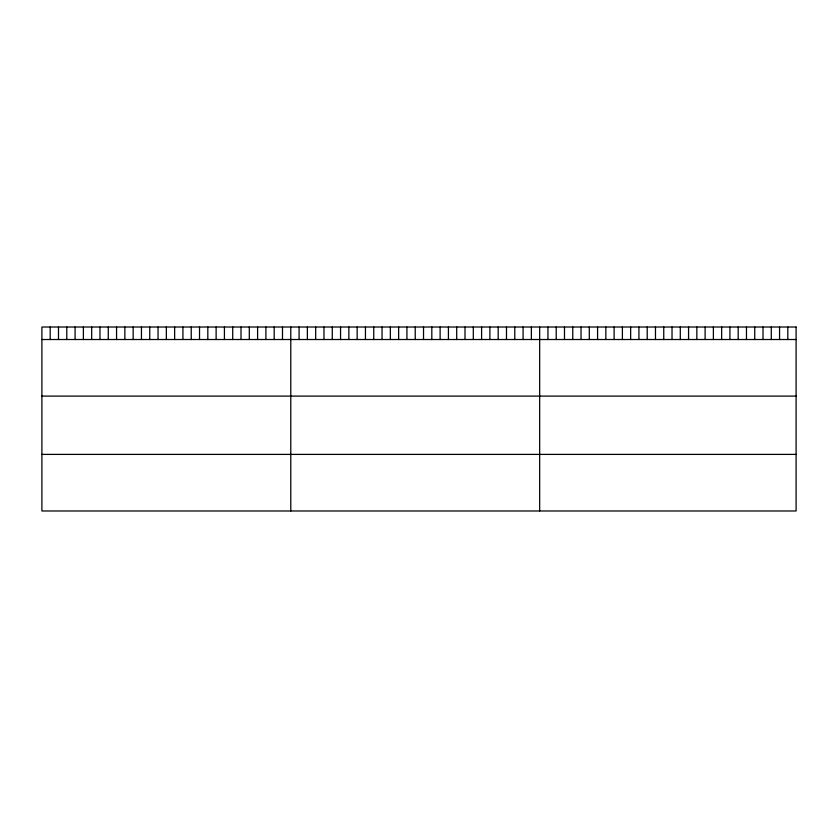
<?xml version="1.0" encoding="UTF-8"?>
<svg xmlns="http://www.w3.org/2000/svg" width="838" height="838" viewBox="0 0 838 838"><rect width="100%" height="100%" fill="white"/><g stroke="black" fill="none" stroke-linecap="round" stroke-linejoin="round"><path stroke-width="1.26" d="M41.9 339.516L796.1 339.516M41.9 396.102L796.1 396.102M41.9 454.395L796.1 454.395M787.825 327.019L787.825 339.516M779.56 327.019L779.56 339.516M771.285 327.019L771.285 339.516M763.009 327.019L763.009 339.516M754.745 327.019L754.745 339.516M746.469 327.019L746.469 339.516M738.194 327.019L738.194 339.516M729.929 327.019L729.929 339.516M721.654 327.019L721.654 339.516M713.379 327.019L713.379 339.516M705.114 327.019L705.114 339.516M696.839 327.019L696.839 339.516M688.564 327.019L688.564 339.516M680.299 327.019L680.299 339.516M672.024 327.019L672.024 339.516M663.748 327.019L663.748 339.516M655.473 327.019L655.473 339.516M647.208 327.019L647.208 339.516M638.933 327.019L638.933 339.516M630.658 327.019L630.658 339.516M622.393 327.019L622.393 339.516M614.118 327.019L614.118 339.516M605.843 327.019L605.843 339.516M597.578 327.019L597.578 339.516M589.303 327.019L589.303 339.516M581.027 327.019L581.027 339.516M572.763 327.019L572.763 339.516M564.487 327.019L564.487 339.516M556.212 327.019L556.212 339.516M547.947 327.019L547.947 339.516M539.672 327.019L539.672 510.981M531.376 327.019L531.376 339.516M523.08 327.019L523.08 339.516M514.783 327.019L514.783 339.516M506.487 327.019L506.487 339.516M498.191 327.019L498.191 339.516M489.895 327.019L489.895 339.516M481.599 327.019L481.599 339.516M473.302 327.019L473.302 339.516M465.006 327.019L465.006 339.516M456.71 327.019L456.71 339.516M448.414 327.019L448.414 339.516M440.118 327.019L440.118 339.516M431.821 327.019L431.821 339.516M423.525 327.019L423.525 339.516M415.229 327.019L415.229 339.516M406.933 327.019L406.933 339.516M398.637 327.019L398.637 339.516M390.34 327.019L390.34 339.516M382.044 327.019L382.044 339.516M373.748 327.019L373.748 339.516M365.452 327.019L365.452 339.516M357.156 327.019L357.156 339.516M348.859 327.019L348.859 339.516M340.563 327.019L340.563 339.516M332.267 327.019L332.267 339.516M323.971 327.019L323.971 339.516M315.675 327.019L315.675 339.516M307.378 327.019L307.378 339.516M299.082 327.019L299.082 339.516M290.786 327.019L290.786 510.981M282.49 327.019L282.49 339.516M274.194 327.019L274.194 339.516M265.897 327.019L265.897 339.516M257.601 327.019L257.601 339.516M249.305 327.019L249.305 339.516M241.009 327.019L241.009 339.516M232.713 327.019L232.713 339.516M224.416 327.019L224.416 339.516M216.12 327.019L216.12 339.516M207.824 327.019L207.824 339.516M199.528 327.019L199.528 339.516M191.232 327.019L191.232 339.516M182.935 327.019L182.935 339.516M174.639 327.019L174.639 339.516M166.343 327.019L166.343 339.516M158.047 327.019L158.047 339.516M149.751 327.019L149.751 339.516M141.454 327.019L141.454 339.516M133.158 327.019L133.158 339.516M124.862 327.019L124.862 339.516M116.566 327.019L116.566 339.516M108.27 327.019L108.27 339.516M99.973 327.019L99.973 339.516M91.677 327.019L91.677 339.516M83.381 327.019L83.381 339.516M75.085 327.019L75.085 339.516M66.789 327.019L66.789 339.516M58.492 327.019L58.492 339.516M50.196 327.019L50.196 339.516M796.1 327.019L41.9 327.019L41.9 510.981L796.1 510.981L796.1 327.019"/></g></svg>
